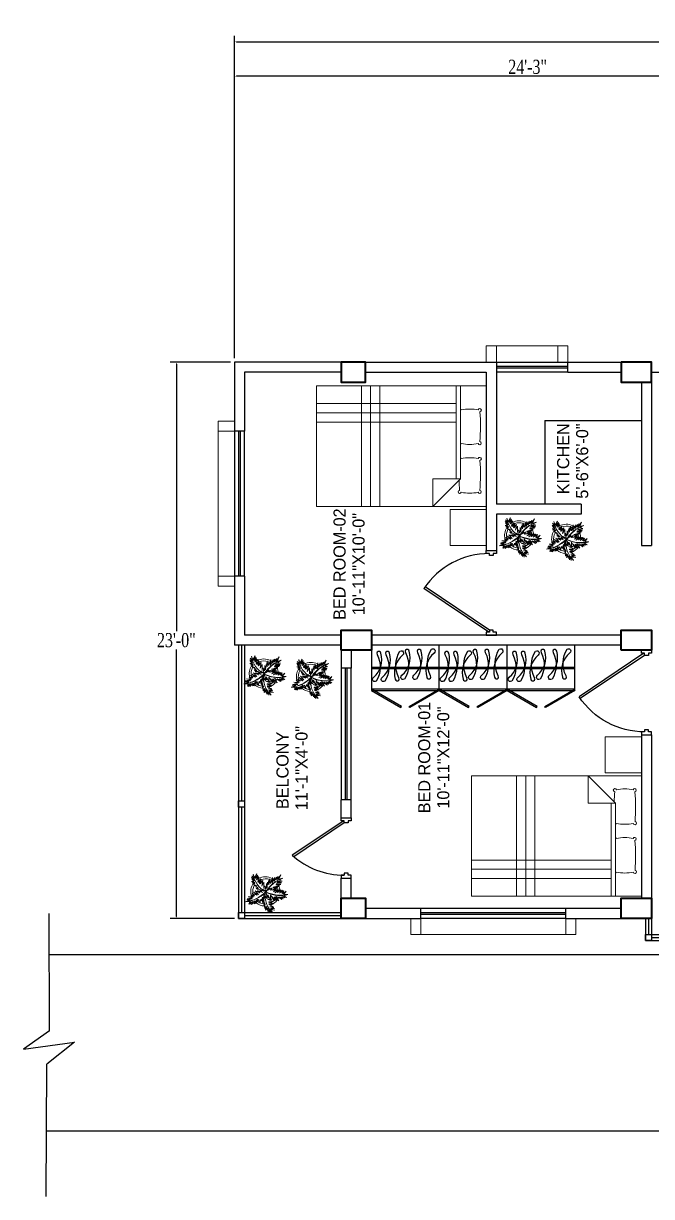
# Model space of a CAD drawing. Header units: inches. Extents: x -54558 to 35158, y -4190 to 41945.
# Drawn here: x -52461 to -52149, y -1448 to -866 of the extents above; entities that cross this region are included whole.
import ezdxf

# ---------------------------------------------------------------- set-up
doc = ezdxf.new("R2010")
doc.units = ezdxf.units.IN
doc.header["$MEASUREMENT"] = 0
doc.layers.get('0').update_dxf_attribs({"true_color": 0xe4c8de})
for name, color, linetype in [('A-ANNO-TEXT', 7, 'Continuous'), ('DIM', 9, 'Continuous'), ('door', 34, 'Continuous')]:
    doc.layers.add(name, color=color, linetype=linetype)
for name, color, linetype, lineweight in [('A-FURN-FIXD', 44, 'Continuous', 9), ('A_WALL', 7, 'Continuous', 30), ('colum', 241, 'Continuous', 40), ('illustr-TREE', 113, 'Continuous', 0), ('railing', 6, 'Continuous', 5), ('ROAD', 251, 'Continuous', 30), ('sanshade', 252, 'Continuous', 5), ('thin', 251, 'Continuous', 20), ('Ver', 144, 'Continuous', 30), ('Wall-02', 7, 'Continuous', 30), ('windo', 140, 'Continuous', 25)]:
    doc.layers.add(name, color=color, linetype=linetype, lineweight=lineweight)
doc.layers.add('illustr-FURNITURE', color=7, linetype='Continuous', lineweight=0, true_color=0x000000)
doc.styles.add('LOGO', font='times.ttf', dxfattribs={"width": 0.75, "height": 7})
doc.styles.get("Standard").update_dxf_attribs({"font": 'ARIALN.TTF'})
doc.dimstyles.new('STANDARD$0', dxfattribs={"dimtxt": 2, "dimasz": 1, "dimexe": 3, "dimexo": 2, "dimgap": 1, "dimtad": 1, "dimtih": 1, "dimtoh": 1, "dimzin": 3, "dimdsep": 46, "dimlunit": 4, "dimtxsty": 'LOGO', "dimcen": 0.09, "dimdle": 6, "dimclrd": 256, "dimclre": 256, "dimclrt": 7, "dimadec": 0, "dimazin": 1, "dimtm": 1e-09, "dimtfac": 1, "dimtofl": 0, "dimtmove": 0, "dimatfit": 2, "dimfxl": 1, "dimtolj": 1, "dimtzin": 0, "dimlwd": -1, "dimlwe": -1, "dimarcsym": 0})

# ---------------------------------------------------------------- blocks, each defined once
blk = doc.blocks.new('*D575')
for p, q in [((-52355.85, -1031.66), (-52355.85, -888.81)), ((-52064.85, -947.66), (-52064.85, -888.81)), ((-52065.85, -891.81), (-52354.85, -891.81))]:
    blk.add_line(p, q)
for points in [[(-52354.85, -891.64), (-52354.85, -891.97), (-52355.85, -891.81)], [(-52065.85, -891.64), (-52065.85, -891.97), (-52064.85, -891.81)]]:
    blk.add_solid(points)
at = {"color": 7, "insert": (-52210.35, -887.25), "char_height": 7, "attachment_point": 5, "style": 'LOGO'}
blk.add_mtext('\\A1;24\'-3"', dxfattribs=at)
blk = doc.blocks.new('*D576')
for p, q in [((-52355.85, -1031.66), (-52355.85, -871.85)), ((-51581.85, -1031.66), (-51581.85, -871.85)), ((-52354.85, -874.85), (-51582.85, -874.85))]:
    blk.add_line(p, q)
for points in [[(-52354.85, -874.69), (-52354.85, -875.02), (-52355.85, -874.85)], [(-51582.85, -874.69), (-51582.85, -875.02), (-51581.85, -874.85)]]:
    blk.add_solid(points)
at = {"color": 7, "insert": (-51968.85, -870.29), "char_height": 7, "attachment_point": 5, "style": 'LOGO'}
blk.add_mtext('\\A1;64\'-6"', dxfattribs=at)
blk = doc.blocks.new('tyer')
at = {"layer": 'sanshade'}
for points in [[(-25800.79, -9018.32), (-25792.79, -9018.32), (-25792.79, -9023.32), (-25800.79, -9023.32)], [(-25800.79, -9018.32), (-25792.79, -9018.32), (-25792.79, -9100.32), (-25800.79, -9100.32)], [(-25800.79, -9095.32), (-25792.79, -9095.32), (-25792.79, -9100.32), (-25800.79, -9100.32)]]:
    blk.add_lwpolyline(points, close=True, dxfattribs=at)
blk = doc.blocks.new('*D605')
at = {"layer": 'A_WALL', "ltscale": 0.25}
for p, q in [((-52357.85, -1033.66), (-52387.68, -1033.66)), ((-52384.68, -1034.66), (-52384.68, -1167.1)), ((-52384.68, -1308.66), (-52384.68, -1176.22)), ((-52355.85, -1309.66), (-52387.68, -1309.66))]:
    blk.add_line(p, q, dxfattribs=at)
for points in [[(-52384.84, -1034.66), (-52384.51, -1034.66), (-52384.68, -1033.66)], [(-52384.84, -1308.66), (-52384.51, -1308.66), (-52384.68, -1309.66)]]:
    blk.add_solid(points, dxfattribs=at)
at = {"layer": 'A_WALL', "color": 7, "ltscale": 0.25, "insert": (-52384.68, -1171.66), "char_height": 7, "attachment_point": 5, "style": 'LOGO'}
blk.add_mtext('\\A1;23\'-0"', dxfattribs=at)
blk = doc.blocks.new('efre')
at = {"layer": 'door'}
for p, q in [((10922.87, 10339.43), (10901.44, 10307.52)), ((10923.87, 10339.12), (10902.26, 10306.96))]:
    blk.add_line(p, q, dxfattribs=at)
for points in [[(10885.87, 10339.43), (10884.87, 10339.43), (10884.87, 10337.89), (10883.37, 10337.89), (10883.37, 10342.89), (10884.87, 10342.89), (10884.87, 10341.35), (10885.87, 10341.35)], [(10922.87, 10339.43), (10923.87, 10339.43), (10923.87, 10337.89), (10925.37, 10337.89), (10925.37, 10342.89), (10923.87, 10342.89), (10923.87, 10341.35), (10922.87, 10341.35)]]:
    blk.add_lwpolyline(points, close=True, dxfattribs=at)
blk.add_arc((10923.87, 10339.43), 39, 180, 236.36425, dxfattribs=at)
blk = doc.blocks.new('www')
at = {"layer": 'illustr-FURNITURE', "color": 1}
for p, q in [((10806.97, 10296.75), (10747.22, 10296.75)), ((10747.22, 10296.75), (10747.22, 10212.48)), ((10755.98, 10296.75), (10755.98, 10227.52)), ((10760.57, 10296.75), (10760.57, 10227.52)), ((10765.15, 10296.75), (10765.15, 10227.52)), ((10806.97, 10212.48), (10806.97, 10296.75)), ((10806.97, 10274.46), (10747.22, 10274.46)), ((10806.97, 10269.88), (10747.22, 10269.88)), ((10806.97, 10265.3), (10747.22, 10265.3)), ((10793.37, 10238.98), (10806.97, 10238.98)), ((10806.97, 10238.98), (10793.37, 10225.37)), ((10793.37, 10225.37), (10793.37, 10238.98)), ((10793.37, 10227.52), (10747.22, 10227.52)), ((10747.22, 10225.37), (10793.37, 10225.37)), ((10808.47, 10230.4), (10808.47, 10212.45)), ((10808.47, 10230.4), (10826.33, 10230.4)), ((10826.33, 10212.45), (10826.33, 10230.4)), ((10747.22, 10212.48), (10806.97, 10212.48)), ((10808.43, 10212.5), (10808.47, 10212.5)), ((10826.33, 10212.45), (10808.47, 10212.45))]:
    blk.add_line(p, q, dxfattribs=at)
for centre, radius, start, end in [((10759.25, 10225.71), 0.776, 205.86634, 258.25195), ((10781.38, 10220.71), 22.68, 169.23257, 190.76743), ((10775.63, 10225.65), 0.776, 283.74205, 339.16142), ((10757.08, 10220.71), 19.19, 347.41694, 12.58306), ((10783.43, 10225.71), 0.776, 205.86634, 258.25195), ((10805.55, 10220.71), 22.68, 169.23257, 190.76743), ((10791.28, 10137.25), 88.81, 84.99169, 88.23834), ((10799.81, 10225.65), 0.776, 283.74205, 174.74125), ((10781.26, 10220.71), 19.19, 347.41694, 12.58306), ((10759.25, 10215.71), 0.776, 101.74805, 355.17875), ((10767.1, 10304.18), 88.81, 265.42919, 275.00831), ((10775.63, 10215.78), 0.776, 185.25875, 76.25795), ((10783.43, 10215.71), 0.776, 101.74805, 355.17875), ((10791.28, 10304.18), 88.81, 265.42919, 275.00831), ((10799.81, 10215.78), 0.776, 185.25875, 76.25795)]:
    blk.add_arc(centre, radius, start, end, dxfattribs=at)
blk = doc.blocks.new('gfsv')
at = {"layer": 'illustr-TREE', "color": 114, "true_color": 0x139b48}
for p, q in [((-19140.11, -7522.01), (-19139.05, -7522.51)), ((-19138.83, -7523.25), (-19140.11, -7522.01)), ((-19140.03, -7521.46), (-19139.13, -7521.95)), ((-19139.05, -7522.51), (-19140.03, -7521.46)), ((-19139.94, -7521.15), (-19139.07, -7521.44)), ((-19139.13, -7521.95), (-19139.94, -7521.15)), ((-19138.47, -7521.62), (-19139.14, -7519.95)), ((-19139.07, -7521.44), (-19139.14, -7519.95)), ((-19138.44, -7520.36), (-19138.47, -7521.62)), ((-19138.11, -7522.31), (-19138.44, -7520.36)), ((-19138.11, -7520.52), (-19138.11, -7522.31)), ((-19137.74, -7522.39), (-19138.11, -7520.52)), ((-19137.39, -7520.88), (-19137.74, -7522.39)), ((-19137.42, -7522.78), (-19137.39, -7520.88)), ((-19136.72, -7521.8), (-19137.42, -7522.78)), ((-19137.02, -7523.12), (-19136.72, -7521.8)), ((-19131.97, -7522.01), (-19132.11, -7522.84)), ((-19131.9, -7523), (-19131.97, -7522.01)), ((-19131.08, -7522.14), (-19131.69, -7522.97)), ((-19130.61, -7522), (-19131.23, -7522.84)), ((-19131.23, -7522.84), (-19131.08, -7522.14)), ((-19130.81, -7522.81), (-19130.61, -7522)), ((-19130, -7522.11), (-19130.81, -7522.81)), ((-19130.68, -7522.91), (-19130, -7522.11)), ((-19139.85, -7522.94), (-19138.83, -7523.25)), ((-19138.26, -7524.11), (-19139.85, -7522.94)), ((-19139.84, -7526.29), (-19139.1, -7526.57)), ((-19139.52, -7526.77), (-19139.84, -7526.29)), ((-19139.78, -7523.45), (-19138.26, -7524.11)), ((-19138.34, -7524.64), (-19139.78, -7523.45)), ((-19139.67, -7524.94), (-19138.34, -7524.64)), ((-19138.22, -7525.34), (-19139.67, -7524.94)), ((-19139.4, -7525.99), (-19138.7, -7526.48)), ((-19139.1, -7526.57), (-19139.4, -7525.99)), ((-19139, -7525.86), (-19138.15, -7526.37)), ((-19138.7, -7526.48), (-19139, -7525.86)), ((-19138.85, -7525.6), (-19138.22, -7525.34)), ((-19137.48, -7525.94), (-19138.85, -7525.6)), ((-19138.74, -7526.04), (-19137.48, -7525.94)), ((-19136.98, -7526.37), (-19138.74, -7526.04)), ((-19138.45, -7526.25), (-19136.18, -7526.56)), ((-19136.22, -7522.25), (-19137.02, -7523.12)), ((-19136.81, -7524.08), (-19136.22, -7522.25)), ((-19135.72, -7522.81), (-19136.81, -7524.08)), ((-19136.53, -7524.51), (-19135.72, -7522.81)), ((-19135.25, -7523.31), (-19136.53, -7524.51)), ((-19135.94, -7525.04), (-19135.25, -7523.31)), ((-19135.22, -7524.06), (-19135.94, -7525.04)), ((-19135.87, -7526.04), (-19135.22, -7524.06)), ((-19135.21, -7524.53), (-19135.87, -7526.04)), ((-19135.48, -7525.74), (-19135.21, -7524.53)), ((-19134.92, -7525.12), (-19135.48, -7525.74)), ((-19135.42, -7527.05), (-19134.63, -7525.91)), ((-19135.35, -7526.32), (-19134.92, -7525.12)), ((-19134.63, -7525.91), (-19135.35, -7526.32)), ((-19134.73, -7523.95), (-19134.78, -7524.94)), ((-19134.38, -7524.55), (-19134.73, -7523.95)), ((-19134.39, -7523.69), (-19134.38, -7524.55)), ((-19134.08, -7524.26), (-19134.39, -7523.69)), ((-19133.9, -7523.5), (-19134.08, -7524.26)), ((-19133.67, -7524.03), (-19133.9, -7523.5)), ((-19133.35, -7522.94), (-19133.67, -7524.03)), ((-19133.62, -7525.69), (-19132.24, -7526.41)), ((-19131.57, -7526.07), (-19133.62, -7525.69)), ((-19133.01, -7522.73), (-19133.39, -7523.77)), ((-19133.39, -7523.77), (-19133.35, -7522.94)), ((-19132.59, -7523.23), (-19133.01, -7522.73)), ((-19132.77, -7524.92), (-19131.79, -7525.64)), ((-19131.26, -7525.42), (-19132.77, -7524.92)), ((-19131.79, -7525.64), (-19132.77, -7525.14)), ((-19132.77, -7525.14), (-19131.57, -7526.07)), ((-19132.74, -7522.49), (-19132.59, -7523.23)), ((-19132.3, -7523.23), (-19132.74, -7522.49)), ((-19132.42, -7522.27), (-19132.28, -7522.87)), ((-19132.11, -7522.84), (-19132.42, -7522.27)), ((-19132.32, -7524.59), (-19131.26, -7525.42)), ((-19130.99, -7525.26), (-19132.32, -7524.59)), ((-19132.28, -7522.87), (-19132.3, -7523.23)), ((-19132.2, -7524.29), (-19130.99, -7525.26)), ((-19130.38, -7524.59), (-19132.2, -7524.29)), ((-19131.47, -7522.35), (-19131.9, -7523)), ((-19131.69, -7522.97), (-19131.47, -7522.35)), ((-19131.42, -7523.84), (-19130.38, -7524.59)), ((-19130.13, -7524.42), (-19131.42, -7523.84)), ((-19130.96, -7523.48), (-19130.13, -7524.42)), ((-19129.7, -7524.25), (-19130.96, -7523.48)), ((-19130.69, -7523.27), (-19129.7, -7524.25)), ((-19129.26, -7523.88), (-19130.69, -7523.27)), ((-19129.37, -7522.63), (-19130.63, -7523.08)), ((-19130.63, -7523.08), (-19129.26, -7523.88)), ((-19143.17, -7528.74), (-19142.14, -7528.45)), ((-19142.12, -7528.62), (-19143.17, -7528.74)), ((-19143.1, -7529.55), (-19142.01, -7528.76)), ((-19142.92, -7528.17), (-19141.87, -7528.13)), ((-19142.14, -7528.45), (-19142.92, -7528.17)), ((-19142.54, -7527.86), (-19141.51, -7527.82)), ((-19141.87, -7528.13), (-19142.54, -7527.86)), ((-19142.15, -7527.05), (-19141.38, -7527.4)), ((-19141.37, -7527.67), (-19142.15, -7527.05)), ((-19142.14, -7527.65), (-19141.37, -7527.67)), ((-19141.51, -7527.82), (-19142.14, -7527.65)), ((-19142.01, -7528.76), (-19142.12, -7530.35)), ((-19142.12, -7530.35), (-19141.83, -7528.81)), ((-19141.83, -7528.81), (-19141.56, -7530.18)), ((-19141.68, -7526.82), (-19141.26, -7527.27)), ((-19141.38, -7527.4), (-19141.68, -7526.82)), ((-19141.56, -7530.18), (-19141.5, -7528.72)), ((-19141.42, -7526.6), (-19141.5, -7527.08)), ((-19141.5, -7528.72), (-19141.19, -7529.92)), ((-19141.4, -7527.05), (-19141.42, -7526.6)), ((-19141.32, -7526.68), (-19140.79, -7527.22)), ((-19140.95, -7527.46), (-19141.32, -7526.68)), ((-19141.26, -7527.27), (-19140.95, -7527.46)), ((-19141.19, -7529.92), (-19140.94, -7528.53)), ((-19140.97, -7526.59), (-19139.89, -7526.86)), ((-19140.79, -7527.22), (-19140.97, -7526.59)), ((-19140.94, -7528.53), (-19140.91, -7529.82)), ((-19140.91, -7529.82), (-19140.13, -7528.14)), ((-19140.61, -7526.42), (-19139.52, -7526.77)), ((-19139.89, -7526.86), (-19140.61, -7526.42)), ((-19140.13, -7528.14), (-19140.01, -7529.68)), ((-19140.01, -7529.68), (-19139.82, -7528.21)), ((-19139.82, -7528.21), (-19139.73, -7529.55)), ((-19139.73, -7529.55), (-19139.29, -7528.02)), ((-19139.29, -7528.02), (-19139.24, -7529.24)), ((-19139.24, -7529.24), (-19139.11, -7528.14)), ((-19139.11, -7528.14), (-19139.01, -7529.66)), ((-19139.01, -7529.66), (-19138.18, -7527.74)), ((-19137.55, -7530.06), (-19138.86, -7531.01)), ((-19138.86, -7531.01), (-19137.38, -7530.21)), ((-19137.38, -7530.21), (-19138.8, -7531.73)), ((-19137.33, -7529.38), (-19138.64, -7530.44)), ((-19138.64, -7530.44), (-19137.55, -7530.06)), ((-19136.7, -7528.78), (-19138.55, -7529.89)), ((-19138.55, -7529.89), (-19137.33, -7529.38)), ((-19138.52, -7526.94), (-19136.98, -7526.37)), ((-19136.89, -7526.61), (-19138.52, -7526.94)), ((-19136.67, -7527.87), (-19138.39, -7528.79)), ((-19138.39, -7528.79), (-19136.7, -7528.78)), ((-19138.18, -7527.74), (-19138.35, -7529.29)), ((-19138.35, -7529.29), (-19138, -7528.79)), ((-19137.95, -7527.54), (-19136.89, -7526.61)), ((-19135.75, -7527.18), (-19137.95, -7527.54)), ((-19136.25, -7527.26), (-19137.82, -7528.05)), ((-19137.82, -7528.05), (-19136.67, -7527.87)), ((-19135.92, -7530.35), (-19135.02, -7532.47)), ((-19134.87, -7531.97), (-19135.92, -7530.35)), ((-19135.65, -7526.97), (-19135.49, -7526.95)), ((-19135.63, -7529.72), (-19134.87, -7531.97)), ((-19134.81, -7531.37), (-19135.63, -7529.72)), ((-19135.42, -7527.05), (-19134.3, -7528.75)), ((-19135.36, -7526.97), (-19133.49, -7526.75)), ((-19135.1, -7529.99), (-19134.81, -7531.37)), ((-19134.44, -7530.93), (-19135.1, -7529.99)), ((-19135.08, -7527.83), (-19134.38, -7529.27)), ((-19134.3, -7528.75), (-19135.08, -7527.83)), ((-19135, -7529.32), (-19134.44, -7530.93)), ((-19134.64, -7530.19), (-19135, -7529.32)), ((-19134.99, -7528.75), (-19134.64, -7530.19)), ((-19134.38, -7529.27), (-19134.99, -7528.75)), ((-19134.65, -7529.86), (-19134.14, -7531.17)), ((-19134.38, -7530.93), (-19134.65, -7529.86)), ((-19134.64, -7530.37), (-19134.38, -7530.93)), ((-19133.49, -7526.75), (-19134.51, -7527.22)), ((-19134.51, -7527.22), (-19132.62, -7527.32)), ((-19132.24, -7526.41), (-19134.41, -7526.43)), ((-19134.36, -7529.34), (-19133.75, -7531.64)), ((-19134.14, -7531.17), (-19134.36, -7529.34)), ((-19132.62, -7527.32), (-19134.15, -7527.56)), ((-19134.15, -7527.56), (-19132.24, -7527.75)), ((-19133.98, -7529.69), (-19133.36, -7531.97)), ((-19133.75, -7531.64), (-19133.98, -7529.69)), ((-19132.24, -7527.75), (-19133.13, -7528.12)), ((-19133.13, -7528.12), (-19131.6, -7528.01)), ((-19130.98, -7528.41), (-19132.63, -7528.79)), ((-19132.63, -7528.79), (-19130.51, -7529.44)), ((-19132.58, -7529.32), (-19130.52, -7530.22)), ((-19130.51, -7529.44), (-19132.58, -7529.32)), ((-19131.6, -7528.01), (-19132.56, -7528.57)), ((-19132.56, -7528.57), (-19130.98, -7528.41)), ((-19131.82, -7530.03), (-19130.38, -7530.89)), ((-19130.52, -7530.22), (-19131.82, -7530.03)), ((-19138.8, -7531.73), (-19137.13, -7530.69)), ((-19137.13, -7530.69), (-19138.34, -7532.81)), ((-19138.34, -7532.81), (-19137.37, -7531.69)), ((-19137.37, -7531.69), (-19138.08, -7533.27)), ((-19138.08, -7533.27), (-19137.33, -7532.45)), ((-19137.33, -7532.45), (-19137.78, -7533.85)), ((-19137.78, -7533.85), (-19137.22, -7533.01)), ((-19137.22, -7533.01), (-19137.57, -7534.36)), ((-19137.57, -7534.36), (-19136.99, -7533.47)), ((-19136.99, -7533.47), (-19136.55, -7534.9)), ((-19136.55, -7533.5), (-19136.55, -7534.9)), ((-19135.35, -7534.35), (-19136.55, -7533.5)), ((-19135.21, -7533.44), (-19136.35, -7533.11)), ((-19136.35, -7533.11), (-19135.35, -7534.35)), ((-19136.1, -7531.92), (-19135.17, -7533.17)), ((-19135.06, -7532.85), (-19136.1, -7531.92)), ((-19136.09, -7532.73), (-19135.21, -7533.44)), ((-19135.17, -7533.17), (-19136.09, -7532.73)), ((-19135.87, -7531.24), (-19135.06, -7532.85)), ((-19135.02, -7532.47), (-19135.87, -7531.24)), ((-19133.36, -7531.97), (-19133.11, -7530.66)), ((-19133.11, -7530.66), (-19132.97, -7532.41)), ((-19132.97, -7532.41), (-19132.74, -7530.74)), ((-19132.74, -7530.74), (-19132.61, -7532.59)), ((-19132.61, -7532.59), (-19132.37, -7531)), ((-19132.37, -7531), (-19132.33, -7532.7)), ((-19132.33, -7532.7), (-19132.02, -7531.16)), ((-19132.02, -7531.16), (-19131.85, -7532.88)), ((-19131.85, -7532.88), (-19131.54, -7531.86)), ((-19131.54, -7531.86), (-19130.74, -7533.16)), ((-19131.43, -7530.69), (-19130.21, -7531.51)), ((-19130.38, -7530.89), (-19131.43, -7530.69)), ((-19131.22, -7531.22), (-19129.61, -7532.36)), ((-19130.21, -7531.51), (-19131.22, -7531.22)), ((-19131.17, -7531.72), (-19130.74, -7533.16)), ((-19129.61, -7532.36), (-19131.17, -7531.72))]:
    blk.add_line(p, q, dxfattribs=at)
for centre, radius, start, end in [((-19128.04, -7519), 11.14, 184.8641, 225.4849), ((-19127.45, -7518.53), 11.77, 186.927, 225.8123), ((-19128.31, -7530.61), 8.05, 97.5401, 152.9698), ((-19137.08, -7534.91), 8.05, 81.1775, 138.3266), ((-19125.78, -7532.06), 11.14, 156.5576, 194.785), ((-19125.07, -7532.31), 11.77, 154.4151, 192.7221), ((-19141.76, -7537.3), 11.77, 20.5975, 59.3099), ((-19141.31, -7536.7), 11.14, 18.5346, 56.762)]:
    blk.add_arc(centre, radius, start, end, dxfattribs=at)
blk = doc.blocks.new('sss')
at = {"layer": 'thin', "color": 36}
for radius, start, end in [(5.64, 136.4792, 139.5509), (5.64, 132.2157, 133.1804), (5.64, 115.6577, 116.0773), (5.64, 105.3767, 111.9415), (4.89, 103.9007, 108.8883), (5.64, 57.4756, 104.2899), (4.89, 61.8531, 100.8192), (4.89, 58.6484, 61.5791), (5.64, 51.6167, 56.4913), (5.64, 140.808, 176.9255), (4.89, 178.4351, 178.7003), (4.89, 153.9151, 175.965), (4.89, 140.8987, 152.5456), (4.89, 135.3729, 136.8717), (4.89, 28.8648, 35.5705), (4.89, 20.5118, 25.5966), (5.64, 35.9986, 36.5988), (4.89, 340.5694, 20.1944), (5.64, 332.6672, 28.4122), (5.64, 199.0461, 207.9874), (5.64, 209.185, 230.5847), (4.89, 205.2449, 228.3342), (5.64, 230.7925, 236.3345), (4.89, 229.5251, 232.8857), (5.64, 238.4668, 245.0437), (4.89, 234.467, 237.787), (4.89, 242.9454, 245.7689), (5.64, 248.0786, 248.2717), (4.89, 266.1446, 266.5826), (4.89, 270.2537, 273.22), (5.64, 273.4308, 293.4009), (4.89, 275.4094, 290.9372), (4.89, 291.9275, 294.6609), (5.64, 295.2219, 298.3019), (4.89, 301.9218, 302.255), (5.64, 301.0384, 302.6761), (5.64, 307.0561, 307.1985), (4.89, 323.3496, 327.1942), (4.89, 331.0839, 340.0145), (5.64, 320.6426, 322.4916), (5.64, 325.1264, 331.4388), (5.64, 264.5369, 265.2564), (5.64, 270.5271, 272.3534)]:
    blk.add_arc((-19798.75, -6970.7), radius, start, end, dxfattribs=at)
at = {"layer": 'thin', "xscale": 1.094516021037634, "yscale": 1.094516021037634, "zscale": 1.094516021037634}
blk.add_blockref('gfsv', (1145.34, 1267.67), dxfattribs=at)
blk = doc.blocks.new('jj')
at = {"layer": 'door'}
for p, q in [((11000.83, 10306.39), (11025.92, 10323.24)), ((11001.13, 10305.39), (11026.7, 10322.56))]:
    blk.add_line(p, q, dxfattribs=at)
for points in [[(11000.83, 10331.39), (11000.83, 10332.39), (11002.37, 10332.39), (11002.37, 10333.89), (10997.37, 10333.89), (10997.37, 10332.39), (10998.91, 10332.39), (10998.91, 10331.39)], [(11000.83, 10306.39), (11000.83, 10305.39), (11002.37, 10305.39), (11002.37, 10303.89), (10997.37, 10303.89), (10997.37, 10305.39), (10998.91, 10305.39), (10998.91, 10306.39)]]:
    blk.add_lwpolyline(points, close=True, dxfattribs=at)
blk.add_arc((11000.83, 10293.39), 39, 48.42656, 90, dxfattribs=at)
blk = doc.blocks.new('LJH')
at = {"color": 0}
for p, q in [((11325.4, 10234.99), (11291.75, 10234.99)), ((11325.4, 10234.24), (11291.75, 10234.24)), ((11359.05, 10234.99), (11325.4, 10234.99)), ((11359.05, 10234.24), (11325.4, 10234.24)), ((11392.7, 10234.99), (11359.05, 10234.99)), ((11392.7, 10234.24), (11359.05, 10234.24))]:
    blk.add_line(p, q, dxfattribs=at)
for points in [[(11296.1, 10230.65, 0.267392), (11295.61, 10243.91, 1.049005), (11294.36, 10241.96, -0.295269), (11297.93, 10230.07, -1.314488), (11296.1, 10230.65)], [(11302.59, 10242.25, 0.267392), (11303.08, 10228.99, 1.049005), (11304.33, 10230.95, -0.295269), (11300.75, 10242.83, -1.314488), (11302.59, 10242.25)], [(11308.53, 10242.25, 0.267392), (11309.02, 10228.99, 1.049005), (11310.27, 10230.95, -0.295269), (11306.69, 10242.83, -1.314488), (11308.53, 10242.25)], [(11311.74, 10229.67, 0.267392), (11311.25, 10242.93, 1.049005), (11310, 10240.97, -0.295269), (11313.58, 10229.09, -1.314488), (11311.74, 10229.67)], [(11318.23, 10241.27, 0.267392), (11318.72, 10228.01, 1.049005), (11319.97, 10229.97, -0.295269), (11316.4, 10241.85, -1.314488), (11318.23, 10241.27)], [(11322.56, 10241.27, 0.267392), (11323.05, 10228.01, 1.049005), (11324.3, 10229.97, -0.295269), (11320.72, 10241.85, -1.314488), (11322.56, 10241.27)], [(11329.75, 10230.65, 0.267392), (11329.26, 10243.91, 1.049005), (11328.01, 10241.96, -0.295269), (11331.58, 10230.07, -1.314488), (11329.75, 10230.65)], [(11336.24, 10242.25, 0.267392), (11336.73, 10228.99, 1.049005), (11337.98, 10230.95, -0.295269), (11334.41, 10242.83, -1.314488), (11336.24, 10242.25)], [(11342.18, 10242.25, 0.267392), (11342.67, 10228.99, 1.049005), (11343.92, 10230.95, -0.295269), (11340.34, 10242.83, -1.314488), (11342.18, 10242.25)], [(11345.39, 10229.67, 0.267392), (11344.9, 10242.93, 1.049005), (11343.65, 10240.97, -0.295269), (11347.23, 10229.09, -1.314488), (11345.39, 10229.67)], [(11351.89, 10241.27, 0.267392), (11352.38, 10228.01, 1.049005), (11353.62, 10229.97, -0.295269), (11350.05, 10241.85, -1.314488), (11351.89, 10241.27)], [(11356.21, 10241.27, 0.267392), (11356.7, 10228.01, 1.049005), (11357.95, 10229.97, -0.295269), (11354.38, 10241.85, -1.314488), (11356.21, 10241.27)], [(11363.4, 10230.65, 0.267392), (11362.91, 10243.91, 1.049005), (11361.66, 10241.96, -0.295269), (11365.23, 10230.07, -1.314488), (11363.4, 10230.65)], [(11369.89, 10242.25, 0.267392), (11370.38, 10228.99, 1.049005), (11371.63, 10230.95, -0.295269), (11368.06, 10242.83, -1.314488), (11369.89, 10242.25)], [(11375.83, 10242.25, 0.267392), (11376.32, 10228.99, 1.049005), (11377.57, 10230.95, -0.295269), (11373.99, 10242.83, -1.314488), (11375.83, 10242.25)], [(11379.04, 10229.67, 0.267392), (11378.55, 10242.93, 1.049005), (11377.3, 10240.97, -0.295269), (11380.88, 10229.09, -1.314488), (11379.04, 10229.67)], [(11385.54, 10241.27, 0.267392), (11386.03, 10228.01, 1.049005), (11387.28, 10229.97, -0.295269), (11383.7, 10241.85, -1.314488), (11385.54, 10241.27)], [(11389.86, 10241.27, 0.267392), (11390.35, 10228.01, 1.049005), (11391.6, 10229.97, -0.295269), (11388.03, 10241.85, -1.314488), (11389.86, 10241.27)]]:
    blk.add_lwpolyline(points, format="xyb", dxfattribs=at)
at = {"layer": 'A-FURN-FIXD', "lineweight": 30}
for p, q in [((11291.75, 10224), (11392.7, 10224)), ((11392.7, 10223.4), (11291.75, 10223.4))]:
    blk.add_line(p, q, dxfattribs=at)
for points in [[(11291.75, 10245.83), (11392.7, 10245.83), (11392.7, 10223.4), (11291.75, 10223.4)], [(11291.75, 10223.4), (11306.32, 10214.99), (11306.62, 10215.51), (11292.05, 10223.92)], [(11325.4, 10223.4), (11310.83, 10214.99), (11310.53, 10215.51), (11325.1, 10223.92)], [(11325.4, 10223.4), (11339.97, 10214.99), (11340.27, 10215.51), (11325.7, 10223.92)], [(11359.05, 10223.4), (11344.48, 10214.99), (11344.18, 10215.51), (11358.75, 10223.92)], [(11359.05, 10223.4), (11373.62, 10214.99), (11373.92, 10215.51), (11359.35, 10223.92)], [(11392.7, 10223.4), (11378.13, 10214.99), (11377.83, 10215.51), (11392.4, 10223.92)]]:
    blk.add_lwpolyline(points, close=True, dxfattribs=at)
at = {"layer": 'DIM'}
for p, q in [((11291.75, 10223.4), (11291.75, 10245.83)), ((11325.4, 10223.4), (11325.4, 10245.83)), ((11359.05, 10223.4), (11359.05, 10245.83))]:
    blk.add_line(p, q, dxfattribs=at)

msp = doc.modelspace()

# ---------------------------------------------------------------- linework, layer by layer
at = {"layer": 'A_WALL', "ltscale": 0.25}
for p, q in [((-52190.355, -1033.663), (-52163.855, -1033.663)), ((-52350.855, -1067.913), (-52355.855, -1067.913)), ((-52183.855, -1104.163), (-52225.855, -1104.163)), ((-52183.855, -1109.163), (-52225.855, -1109.163)), ((-52230.855, -1127.163), (-52225.855, -1127.163)), ((-52350.855, -1139.913), (-52355.855, -1139.913)), ((-52302.855, -1259.694), (-52297.855, -1259.694)), ((-52302.855, -1289.694), (-52297.855, -1289.694))]:
    msp.add_line(p, q, dxfattribs=at)
at = {"layer": 'colum'}
for points in [[(-52302.855, -1033.663), (-52302.855, -1043.663), (-52290.855, -1043.663), (-52290.855, -1033.663)], [(-52163.855, -1033.663), (-52163.855, -1043.663), (-52148.855, -1043.663), (-52148.855, -1033.663)], [(-52302.855, -1176.663), (-52302.855, -1166.663), (-52287.855, -1166.663), (-52287.855, -1176.663)], [(-52163.855, -1176.663), (-52163.855, -1166.663), (-52148.855, -1166.663), (-52148.855, -1176.663)], [(-52302.855, -1309.663), (-52302.855, -1299.663), (-52290.855, -1299.663), (-52290.855, -1309.663)], [(-52163.855, -1309.663), (-52163.855, -1299.663), (-52148.855, -1299.663), (-52148.855, -1309.663)]]:
    msp.add_lwpolyline(points, close=True, dxfattribs=at)
at = {"layer": 'ROAD'}
for p, q in [((-52447.669, -1365.418), (-52447.853, -1307.276)), ((-51523.855, -1327.663), (-52447.789, -1327.663)), ((-52447.669, -1365.418), (-52460.552, -1374.502)), ((-52460.552, -1374.502), (-52435.148, -1371.052)), ((-52435.148, -1371.052), (-52448.873, -1381.996)), ((-52449.225, -1447.637), (-52448.873, -1381.996)), ((-51523.855, -1415.222), (-52449.051, -1415.222))]:
    msp.add_line(p, q, dxfattribs=at)
at = {"layer": 'sanshade'}
for points in [[(-52230.855, -1033.663), (-52230.855, -1025.663), (-52225.855, -1025.663), (-52225.855, -1033.663)], [(-52230.855, -1033.663), (-52230.855, -1025.663), (-52195.355, -1025.663), (-52195.355, -1033.663)], [(-52195.355, -1033.663), (-52195.355, -1025.663), (-52190.355, -1025.663), (-52190.355, -1033.663)]]:
    msp.add_lwpolyline(points, close=True, dxfattribs=at)
at = {"layer": 'Ver'}
for points in [[(-52353.855, -1174.163), (-52353.855, -1309.663), (-52302.855, -1309.663)], [(-52350.855, -1174.163), (-52350.855, -1306.663), (-52302.855, -1306.663)], [(-52151.855, -1309.663), (-52151.855, -1320.663), (-52024.855, -1320.663), (-52024.855, -1309.663)], [(-52148.855, -1309.663), (-52148.855, -1317.663), (-52027.855, -1317.663), (-52027.855, -1309.663)]]:
    msp.add_lwpolyline(points, dxfattribs=at)
at = {"layer": 'Wall-02'}
for p, q in [((-52355.855, -1033.663), (-52355.855, -1067.913)), ((-52302.855, -1033.663), (-52355.855, -1033.663)), ((-52290.855, -1033.663), (-52225.855, -1033.663)), ((-52225.855, -1033.663), (-52225.855, -1104.163)), ((-52190.355, -1038.663), (-52190.355, -1033.663)), ((-52350.855, -1038.663), (-52350.855, -1067.913)), ((-52302.855, -1038.663), (-52350.855, -1038.663)), ((-52290.855, -1038.663), (-52230.855, -1038.663)), ((-52230.855, -1038.663), (-52230.855, -1127.163)), ((-52190.355, -1038.663), (-52163.855, -1038.663)), ((-52148.855, -1038.663), (-52088.855, -1038.663)), ((-52153.855, -1043.663), (-52153.855, -1124.663)), ((-52148.855, -1043.663), (-52148.855, -1124.663)), ((-52201.855, -1062.663), (-52153.855, -1062.663)), ((-52201.855, -1062.663), (-52201.855, -1104.163)), ((-52183.855, -1104.163), (-52183.855, -1109.163)), ((-52225.855, -1109.163), (-52225.855, -1127.163)), ((-52153.855, -1124.663), (-52148.855, -1124.663)), ((-52355.855, -1139.913), (-52355.855, -1174.163)), ((-52350.855, -1139.913), (-52350.855, -1169.163)), ((-52302.855, -1169.163), (-52350.855, -1169.163)), ((-52163.855, -1169.163), (-52287.855, -1169.163)), ((-52302.855, -1174.163), (-52355.855, -1174.163)), ((-52163.855, -1174.163), (-52287.855, -1174.163)), ((-52302.855, -1176.663), (-52302.855, -1185.532)), ((-52297.855, -1176.663), (-52297.855, -1185.532)), ((-52297.855, -1185.532), (-52302.855, -1185.532)), ((-52153.855, -1218.663), (-52153.855, -1299.663)), ((-52153.855, -1218.663), (-52148.855, -1218.663)), ((-52148.855, -1218.663), (-52148.855, -1299.663)), ((-52302.855, -1259.694), (-52302.855, -1250.825)), ((-52297.855, -1250.825), (-52302.855, -1250.825)), ((-52297.855, -1259.694), (-52297.855, -1250.825)), ((-52302.855, -1299.663), (-52302.855, -1289.694)), ((-52297.855, -1299.663), (-52297.855, -1289.694)), ((-52290.855, -1304.663), (-52263.355, -1304.663)), ((-52263.355, -1309.663), (-52263.355, -1304.663)), ((-52191.355, -1304.663), (-52163.855, -1304.663)), ((-52191.355, -1309.663), (-52191.355, -1304.663)), ((-52290.855, -1309.663), (-52263.355, -1309.663)), ((-52191.355, -1309.663), (-52163.855, -1309.663))]:
    msp.add_line(p, q, dxfattribs=at)
at = {"layer": 'windo'}
for p, q in [((-52225.855, -1033.663), (-52190.355, -1033.663)), ((-52225.855, -1035.663), (-52190.355, -1035.663)), ((-52190.355, -1036.663), (-52225.855, -1036.663)), ((-52190.355, -1038.663), (-52225.855, -1038.663)), ((-52355.855, -1067.913), (-52355.855, -1139.913)), ((-52353.855, -1067.913), (-52353.855, -1139.913)), ((-52352.855, -1139.913), (-52352.855, -1067.913)), ((-52350.855, -1139.913), (-52350.855, -1067.913)), ((-52302.855, -1185.532), (-52302.855, -1250.825)), ((-52300.855, -1185.532), (-52300.855, -1250.825)), ((-52299.855, -1250.825), (-52299.855, -1185.532)), ((-52297.855, -1250.825), (-52297.855, -1185.532)), ((-52263.355, -1304.663), (-52191.355, -1304.663)), ((-52263.355, -1306.663), (-52191.355, -1306.663)), ((-52191.355, -1307.663), (-52263.355, -1307.663)), ((-52191.355, -1309.663), (-52263.355, -1309.663))]:
    msp.add_line(p, q, dxfattribs=at)
for points in [[(-52352.355, -1174.163), (-52352.355, -1251.413)], [(-52352.355, -1254.413), (-52352.355, -1306.663)], [(-52350.855, -1308.163), (-52302.855, -1308.163)], [(-52150.355, -1309.663), (-52150.355, -1317.663)], [(-52148.855, -1319.163), (-52095.355, -1319.163)]]:
    msp.add_lwpolyline(points, dxfattribs=at)
for points in [[(-52350.855, -1251.413), (-52350.855, -1254.413), (-52353.855, -1254.413), (-52353.855, -1251.413)], [(-52350.855, -1306.663), (-52350.855, -1309.663), (-52353.855, -1309.663), (-52353.855, -1306.663)], [(-52148.855, -1317.663), (-52148.855, -1320.663), (-52151.855, -1320.663), (-52151.855, -1317.663)]]:
    msp.add_lwpolyline(points, close=True, dxfattribs=at)

# ---------------------------------------------------------------- block references
at = {"layer": 'A_WALL', "xscale": -1}
for name, p, rotation in [('www', (-42018.375, 9701.716), 90), ('efre', (-62491.743, -12102.028), 270)]:
    msp.add_blockref(name, p, dxfattribs=dict(at, rotation=rotation))
at = {"layer": 'A_WALL'}
for name, p, rotation in [('efre', (-62568.743, 9756.202), 270), ('www', (-41941.403, -12045.847), 90), ('jj', (-41300.49, 9044.194), 180)]:
    msp.add_blockref(name, p, dxfattribs=dict(at, rotation=rotation))
at = {"layer": 'A_WALL', "xscale": -1}
msp.add_blockref('LJH', (-40895.154, -11419.997), dxfattribs=at)
at = {"layer": 'railing', "xscale": -1}
msp.add_blockref('tyer', (-78156.643, 7955.407), dxfattribs=at)
at = {"layer": 'railing', "rotation": 90}
msp.add_blockref('tyer', (-61286.675, 24483.125), dxfattribs=at)
at = {"layer": 'thin', "transparency": 33554687, "xscale": 1.282177818138734, "yscale": 1.282177818138734, "zscale": 1.282177818143218, "rotation": 90}
for p in [(-61152.266, 24265.842), (-61128.877, 24264.175), (-61278.969, 24197.322), (-61255.58, 24195.655), (-61278.167, 24089.235)]:
    msp.add_blockref('sss', p, dxfattribs=at)

# ---------------------------------------------------------------- texts
at = {"layer": 'A-ANNO-TEXT', "char_height": 6, "attachment_point": 8, "rotation": 90, "line_spacing_factor": 0.942857}
for s, insert, width in [('{\\fChiller|b0|i0|c0|p82;\\C242;\\c2564301; KITCHEN\\P5\'-6"X6\'-0"}', (-52180.208, -1082.781), 41.87943), ('{\\fChiller|b0|i0|c0|p82;\\C242;\\c2564301;BED ROOM-02 10\'-11"X10\'-0"}', (-52291.182, -1133.906), 59.66043), ('{\\fChiller|b0|i0|c0|p82;\\C242;\\c2564301;BED ROOM-01 10\'-11"X12\'-0"}', (-52249.154, -1229.861), 59.66043), ('{\\fChiller|b0|i0|c0|p82;\\C242;\\c2564301;BELCONY\\P 11\'-1"X4\'-0"}', (-52319.487, -1236.233), 59.66043)]:
    msp.add_mtext(s, dxfattribs=dict(at, insert=insert, width=width))

# ---------------------------------------------------------------- dimensions: what is measured, and where the dimension line sits
for base, p1, p2, picture, middle in [((-51581.855, -874.853), (-52355.855, -1033.663), (-51581.855, -1033.663), '*D576', (-51968.855, -870.292)), ((-52355.855, -891.807), (-52064.855, -949.663), (-52355.855, -1033.663), '*D575', (-52210.355, -887.246))]:
    dim = msp.add_linear_dim(base=base, p1=p1, p2=p2, angle=180, dimstyle='STANDARD$0')
    dim.commit()
    dim.dimension.update_dxf_attribs({"geometry": picture, "text_midpoint": middle})
at = {"layer": 'A_WALL', "ltscale": 0.25}
dim = msp.add_linear_dim(base=(-52384.677, -1033.663), p1=(-52353.855, -1309.663), p2=(-52355.855, -1033.663), angle=90, dimstyle='STANDARD$0', dxfattribs=at)
dim.commit()
dim.dimension.update_dxf_attribs({"geometry": '*D605', "text_midpoint": (-52384.677, -1171.663)})

doc.saveas('drawing.dxf')
